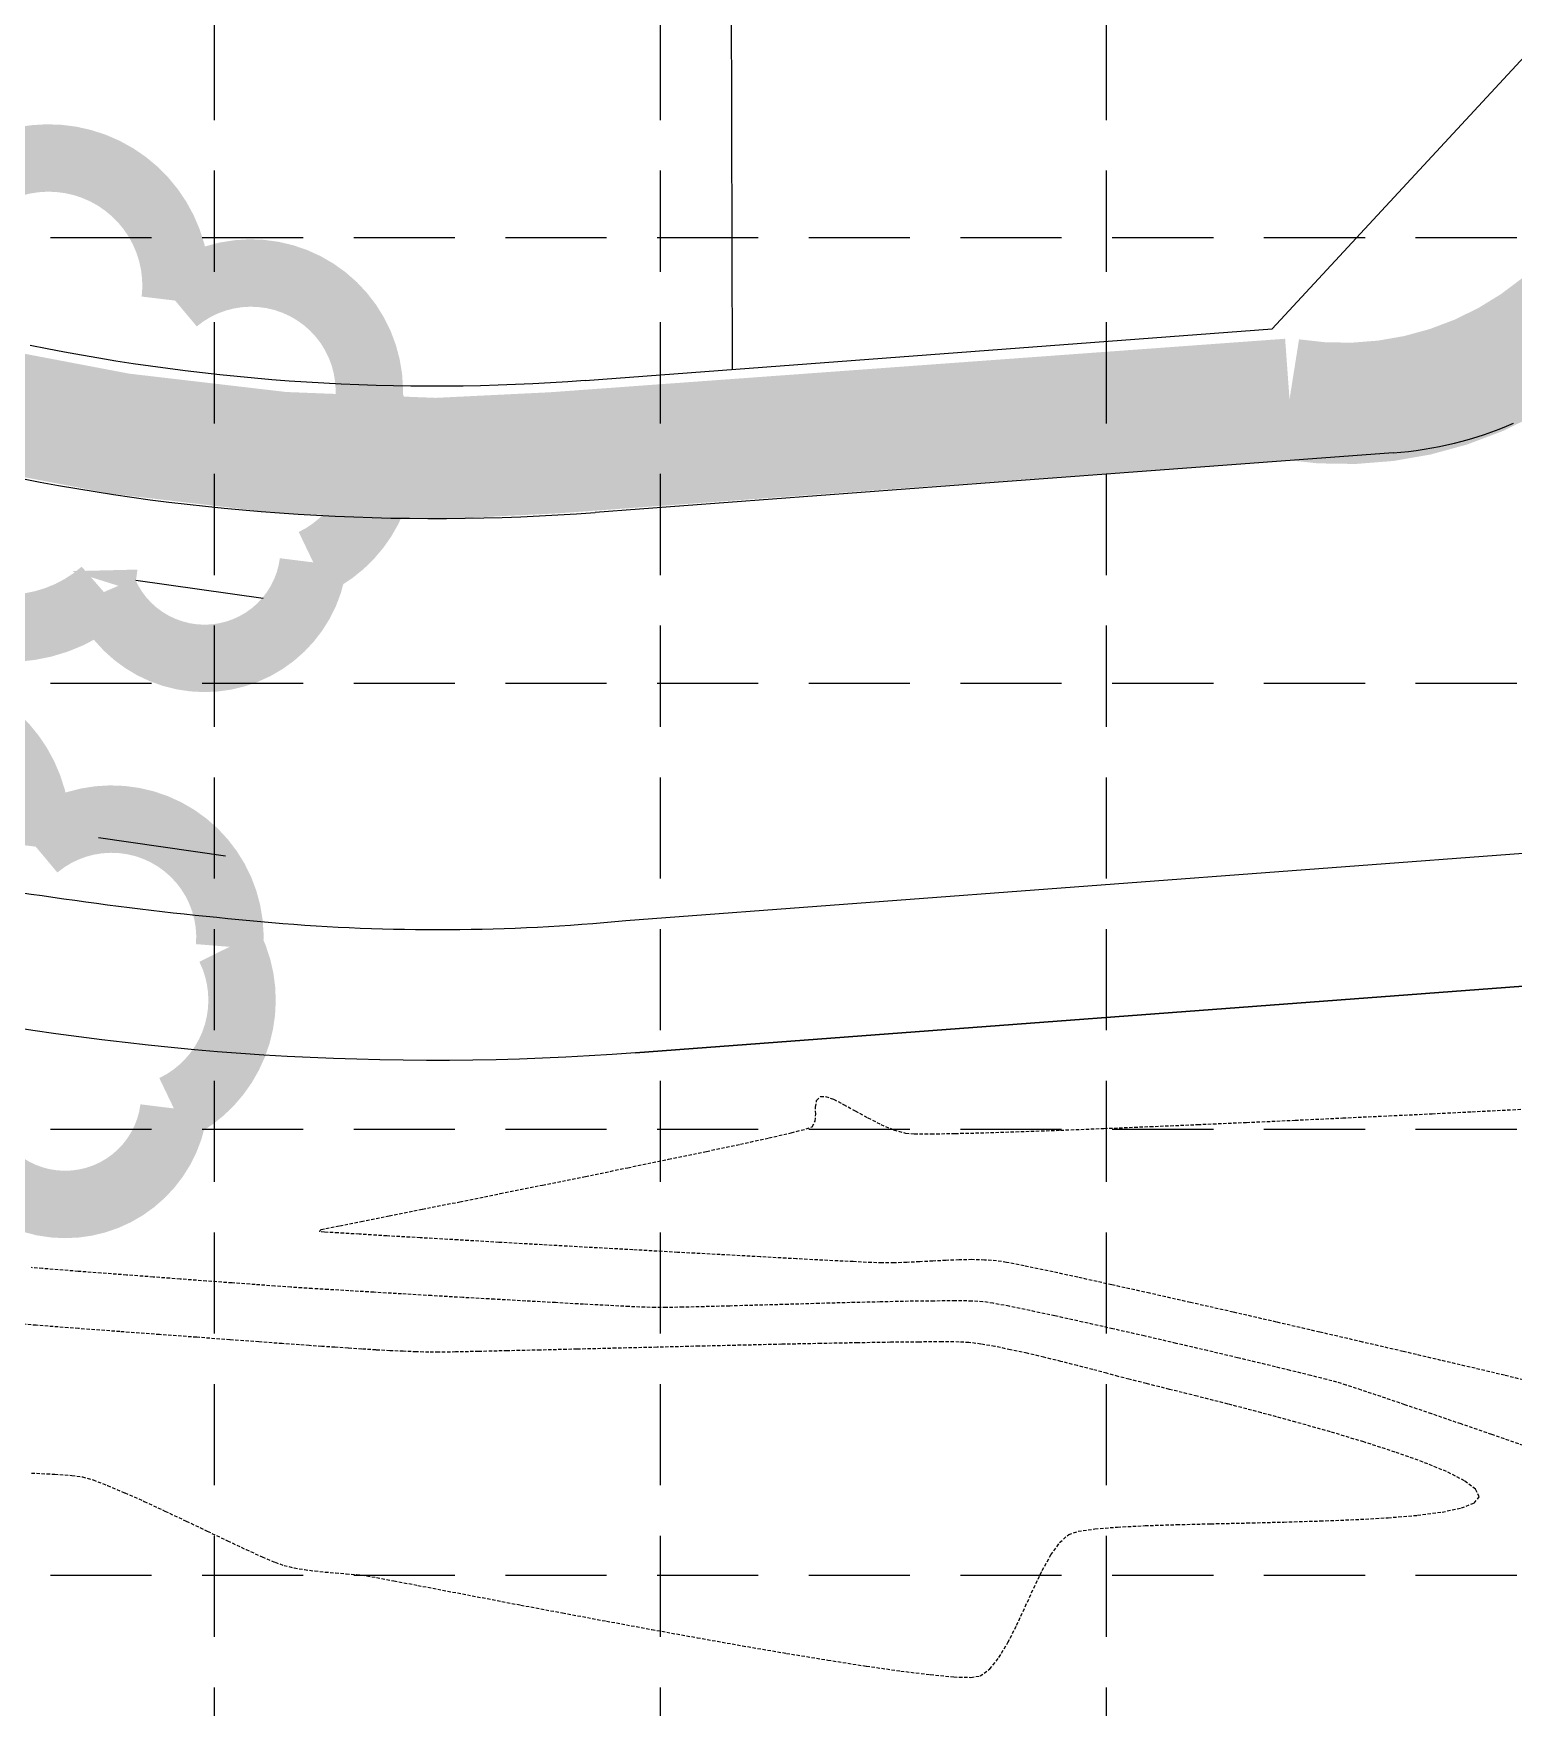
# Model space of a CAD drawing. Header units: inches. Extents: x 7994 to 10114, y 11164 to 12491.
# Drawn here: x 9073.8 to 9183.6, y 11486.8 to 11610.9 of the extents above; entities that cross this region are included whole.
import ezdxf

# ---------------------------------------------------------------- set-up
doc = ezdxf.new("R2010")
doc.units = ezdxf.units.IN
doc.header["$MEASUREMENT"] = 0
for name, pattern in [('HIDDEN', [0.375, 0.25, -0.125]), ('HIDDEN2', [0.1875, 0.125, -0.0625]), ('PHANTOM2', [1.25, 0.625, -0.125, 0.125, -0.125, 0.125, -0.125]), ('x4227topo$0$HIDDEN', [0.375, 0.25, -0.125])]:
    doc.linetypes.add(name, pattern=pattern)
for name, color, linetype in [('1 EROSION BLANKET', 84, 'Continuous'), ('1 INLET PROTECTION', 5, 'Continuous'), ('CONTOURS', 43, 'x4227topo$0$HIDDEN'), ('FILTER', 3, 'HIDDEN2'), ('GRID', 254, 'HIDDEN'), ('MISC-6', 6, 'Continuous'), ('SILT-FENCE', 4, 'PHANTOM2'), ('x4227 lots$0$p-lots', 1, 'Continuous'), ('x4227 lots$0$p-row', 5, 'Continuous')]:
    doc.layers.add(name, color=color, linetype=linetype)
doc.layers.get('0').freeze()

# ---------------------------------------------------------------- blocks, each defined once
blk = doc.blocks.new('IP')
at = {"color": 5, "const_width": 0.05}
blk.add_lwpolyline([(0.167, 0.1337, 0.520567), (0.167, 0.1337, 0.765195), (0.0269, 0.0632, 0.417879), (0.0261, -0.0636, 0.6649), (0.1861, -0.088, 0.744833), (0.3666, -0.1032, 0.975642), (0.4791, 0.013, 0.520567), (0.4511, 0.1529, 0.520567), (0.3484, 0.1436, 0.540264), (0.167, 0.1337)], format="xyb", close=True, dxfattribs=at)

msp = doc.modelspace()

# ---------------------------------------------------------------- linework, layer by layer
at = {"layer": '1 EROSION BLANKET', "const_width": 9}
msp.add_lwpolyline([(9196.03, 11706.29), (9195.93, 11612.8, -0.509971), (9166.97, 11583.81), (9112.42, 11579.84), (9103.67, 11579.41), (9092.21, 11579.86), (9080.23, 11581.26), (8995.68, 11597.35, -0.397821), (8975.18, 11622.2), (8974.72, 11756.24, 0.030939), (8966.75, 11833.22, -0.035337), (8961.02, 11876.3, -1.063523)], format="xyb", dxfattribs=at)
at = {"layer": 'CONTOURS', "color": 43}
for p, q in [((9131.82, 11531.32, 1239), (9131.9, 11531.8, 1239)), ((9131.9, 11531.8, 1239), (9132.18, 11532.11, 1239)), ((9132.18, 11532.11, 1239), (9132.56, 11532.11, 1239)), ((9132.56, 11532.11, 1239), (9133.15, 11531.89, 1239)), ((9133.15, 11531.89, 1239), (9133.9, 11531.51, 1239)), ((9131.78, 11530.26, 1239), (9131.83, 11530.78, 1239)), ((9131.83, 11530.78, 1239), (9131.82, 11531.32, 1239)), ((9133.9, 11531.51, 1239), (9134.76, 11531.03, 1239)), ((9134.76, 11531.03, 1239), (9135.7, 11530.52, 1239)), ((9170.93, 11530.51, 1239), (9174.34, 11530.67, 1239)), ((9174.34, 11530.67, 1239), (9177.55, 11530.82, 1239)), ((9177.55, 11530.82, 1239), (9180.5, 11530.97, 1239)), ((9180.5, 11530.97, 1239), (9183.12, 11531.1, 1239)), ((9183.12, 11531.1, 1239), (9185.34, 11531.21, 1239)), ((9128.36, 11529.03, 1239), (9130.02, 11529.41, 1239)), ((9130.02, 11529.41, 1239), (9131.11, 11529.69, 1239)), ((9131.11, 11529.69, 1239), (9131.57, 11529.85, 1239)), ((9131.57, 11529.85, 1239), (9131.78, 11530.26, 1239)), ((9135.7, 11530.52, 1239), (9136.66, 11530.03, 1239)), ((9136.66, 11530.03, 1239), (9137.61, 11529.63, 1239)), ((9137.61, 11529.63, 1239), (9138.5, 11529.38, 1239)), ((9138.5, 11529.38, 1239), (9139.16, 11529.33, 1239)), ((9139.16, 11529.33, 1239), (9140.4, 11529.33, 1239)), ((9140.4, 11529.33, 1239), (9142.18, 11529.36, 1239)), ((9142.18, 11529.36, 1239), (9144.41, 11529.41, 1239)), ((9144.41, 11529.41, 1239), (9147.04, 11529.5, 1239)), ((9147.04, 11529.5, 1239), (9149.99, 11529.6, 1239)), ((9149.99, 11529.6, 1239), (9153.21, 11529.73, 1239)), ((9153.21, 11529.73, 1239), (9156.63, 11529.87, 1239)), ((9156.63, 11529.87, 1239), (9160.17, 11530.02, 1239)), ((9160.17, 11530.02, 1239), (9163.78, 11530.18, 1239)), ((9163.78, 11530.18, 1239), (9167.39, 11530.34, 1239)), ((9167.39, 11530.34, 1239), (9170.93, 11530.51, 1239)), ((9123.73, 11528.03, 1239), (9126.24, 11528.56, 1239)), ((9126.24, 11528.56, 1239), (9128.36, 11529.03, 1239)), ((9114.75, 11526.17, 1239), (9117.9, 11526.82, 1239)), ((9117.9, 11526.82, 1239), (9120.92, 11527.44, 1239)), ((9120.92, 11527.44, 1239), (9123.73, 11528.03, 1239)), ((9111.57, 11525.53, 1239), (9114.75, 11526.17, 1239)), ((9105.44, 11524.29, 1239), (9108.44, 11524.9, 1239)), ((9108.44, 11524.9, 1239), (9111.57, 11525.53, 1239)), ((9098.12, 11522.83, 1239), (9100.2, 11523.24, 1239)), ((9100.2, 11523.24, 1239), (9102.66, 11523.74, 1239)), ((9102.66, 11523.74, 1239), (9105.44, 11524.29, 1239)), ((9095.06, 11522.07, 1239), (9095.08, 11522.16, 1239)), ((9095.41, 11522.04, 1239), (9095.06, 11522.07, 1239)), ((9095.08, 11522.16, 1239), (9095.15, 11522.23, 1239)), ((9095.15, 11522.23, 1239), (9095.51, 11522.31, 1239)), ((9096.41, 11521.98, 1239), (9095.41, 11522.04, 1239)), ((9095.51, 11522.31, 1239), (9096.53, 11522.51, 1239)), ((9097.97, 11521.89, 1239), (9096.41, 11521.98, 1239)), ((9096.53, 11522.51, 1239), (9098.12, 11522.83, 1239)), ((9100.02, 11521.76, 1239), (9097.97, 11521.89, 1239)), ((9102.49, 11521.62, 1239), (9100.02, 11521.76, 1239)), ((9105.29, 11521.46, 1239), (9102.49, 11521.62, 1239)), ((9108.34, 11521.28, 1239), (9105.29, 11521.46, 1239)), ((9111.57, 11521.1, 1239), (9108.34, 11521.28, 1239)), ((9114.91, 11520.91, 1239), (9111.57, 11521.1, 1239)), ((9118.27, 11520.73, 1239), (9114.91, 11520.91, 1239)), ((9121.58, 11520.54, 1239), (9118.27, 11520.73, 1239)), ((9074.48, 11519.34, 1240), (9073.66, 11519.41, 1240)), ((9124.75, 11520.37, 1239), (9121.58, 11520.54, 1239)), ((9127.72, 11520.21, 1239), (9124.75, 11520.37, 1239)), ((9130.4, 11520.06, 1239), (9127.72, 11520.21, 1239)), ((9132.73, 11519.94, 1239), (9130.4, 11520.06, 1239)), ((9134.61, 11519.85, 1239), (9132.73, 11519.94, 1239)), ((9135.97, 11519.78, 1239), (9134.61, 11519.85, 1239)), ((9136.74, 11519.76, 1239), (9135.97, 11519.78, 1239)), ((9137.64, 11519.76, 1239), (9136.74, 11519.76, 1239)), ((9138.58, 11519.79, 1239), (9137.64, 11519.76, 1239)), ((9139.54, 11519.84, 1239), (9138.58, 11519.79, 1239)), ((9140.51, 11519.89, 1239), (9139.54, 11519.84, 1239)), ((9141.49, 11519.94, 1239), (9140.51, 11519.89, 1239)), ((9142.46, 11519.98, 1239), (9141.49, 11519.94, 1239)), ((9143.42, 11520, 1239), (9142.46, 11519.98, 1239)), ((9144.35, 11519.97, 1239), (9143.42, 11520, 1239)), ((9145.25, 11519.91, 1239), (9144.35, 11519.97, 1239)), ((9145.99, 11519.79, 1239), (9145.25, 11519.91, 1239)), ((9147.29, 11519.54, 1239), (9145.99, 11519.79, 1239)), ((9149.07, 11519.17, 1239), (9147.29, 11519.54, 1239)), ((9075.66, 11519.25, 1240), (9074.48, 11519.34, 1240)), ((9077.13, 11519.13, 1240), (9075.66, 11519.25, 1240)), ((9078.84, 11519, 1240), (9077.13, 11519.13, 1240)), ((9080.72, 11518.86, 1240), (9078.84, 11519, 1240)), ((9082.69, 11518.71, 1240), (9080.72, 11518.86, 1240)), ((9084.69, 11518.56, 1240), (9082.69, 11518.71, 1240)), ((9086.66, 11518.41, 1240), (9084.69, 11518.56, 1240)), ((9088.54, 11518.27, 1240), (9086.66, 11518.41, 1240)), ((9090.25, 11518.15, 1240), (9088.54, 11518.27, 1240)), ((9091.72, 11518.04, 1240), (9090.25, 11518.15, 1240)), ((9151.26, 11518.69, 1239), (9149.07, 11519.17, 1239)), ((9153.79, 11518.13, 1239), (9151.26, 11518.69, 1239)), ((9156.6, 11517.51, 1239), (9153.79, 11518.13, 1239)), ((9092.9, 11517.96, 1240), (9091.72, 11518.04, 1240)), ((9093.72, 11517.9, 1240), (9092.9, 11517.96, 1240)), ((9094.49, 11517.85, 1240), (9093.72, 11517.9, 1240)), ((9095.67, 11517.78, 1240), (9094.49, 11517.85, 1240)), ((9097.21, 11517.69, 1240), (9095.67, 11517.78, 1240)), ((9099.05, 11517.58, 1240), (9097.21, 11517.69, 1240)), ((9101.11, 11517.46, 1240), (9099.05, 11517.58, 1240)), ((9103.33, 11517.33, 1240), (9101.11, 11517.46, 1240)), ((9105.65, 11517.19, 1240), (9103.33, 11517.33, 1240)), ((9108, 11517.06, 1240), (9105.65, 11517.19, 1240)), ((9110.32, 11516.93, 1240), (9108, 11517.06, 1240)), ((9112.54, 11516.81, 1240), (9110.32, 11516.93, 1240)), ((9136.62, 11516.86, 1240), (9134.39, 11516.81, 1240)), ((9138.71, 11516.91, 1240), (9136.62, 11516.86, 1240)), ((9140.59, 11516.93, 1240), (9138.71, 11516.91, 1240)), ((9142.18, 11516.94, 1240), (9140.59, 11516.93, 1240)), ((9143.42, 11516.93, 1240), (9142.18, 11516.94, 1240)), ((9144.22, 11516.88, 1240), (9143.42, 11516.93, 1240)), ((9144.99, 11516.77, 1240), (9144.22, 11516.88, 1240)), ((9159.62, 11516.82, 1239), (9156.6, 11517.51, 1239)), ((9114.6, 11516.69, 1240), (9112.54, 11516.81, 1240)), ((9116.44, 11516.6, 1240), (9114.6, 11516.69, 1240)), ((9117.98, 11516.52, 1240), (9116.44, 11516.6, 1240)), ((9119.17, 11516.47, 1240), (9117.98, 11516.52, 1240)), ((9119.93, 11516.45, 1240), (9119.17, 11516.47, 1240)), ((9120.74, 11516.45, 1240), (9119.93, 11516.45, 1240)), ((9121.98, 11516.47, 1240), (9120.74, 11516.45, 1240)), ((9123.57, 11516.51, 1240), (9121.98, 11516.47, 1240)), ((9125.45, 11516.56, 1240), (9123.57, 11516.51, 1240)), ((9127.54, 11516.62, 1240), (9125.45, 11516.56, 1240)), ((9129.78, 11516.68, 1240), (9127.54, 11516.62, 1240)), ((9132.08, 11516.75, 1240), (9129.78, 11516.68, 1240)), ((9134.39, 11516.81, 1240), (9132.08, 11516.75, 1240)), ((9146.18, 11516.54, 1240), (9144.99, 11516.77, 1240)), ((9147.72, 11516.22, 1240), (9146.18, 11516.54, 1240)), ((9149.57, 11515.83, 1240), (9147.72, 11516.22, 1240)), ((9151.64, 11515.37, 1240), (9149.57, 11515.83, 1240)), ((9162.78, 11516.11, 1239), (9159.62, 11516.82, 1239)), ((9166, 11515.37, 1239), (9162.78, 11516.11, 1239)), ((9074.01, 11515.13, 1241), (9070.86, 11515.37, 1241)), ((9077.15, 11514.89, 1241), (9074.01, 11515.13, 1241)), ((9080.23, 11514.66, 1241), (9077.15, 11514.89, 1241)), ((9083.17, 11514.44, 1241), (9080.23, 11514.66, 1241)), ((9085.92, 11514.24, 1241), (9083.17, 11514.44, 1241)), ((9153.87, 11514.87, 1240), (9151.64, 11515.37, 1240)), ((9156.2, 11514.34, 1240), (9153.87, 11514.87, 1240)), ((9169.22, 11514.62, 1239), (9166, 11515.37, 1239)), ((9172.38, 11513.89, 1239), (9169.22, 11514.62, 1239)), ((9088.39, 11514.05, 1241), (9085.92, 11514.24, 1241)), ((9090.53, 11513.9, 1241), (9088.39, 11514.05, 1241)), ((9092.27, 11513.77, 1241), (9090.53, 11513.9, 1241)), ((9093.54, 11513.68, 1241), (9092.27, 11513.77, 1241)), ((9094.27, 11513.63, 1241), (9093.54, 11513.68, 1241)), ((9095.19, 11513.56, 1241), (9094.27, 11513.63, 1241)), ((9096.16, 11513.5, 1241), (9095.19, 11513.56, 1241)), ((9097.16, 11513.43, 1241), (9096.16, 11513.5, 1241)), ((9098.18, 11513.37, 1241), (9097.16, 11513.43, 1241)), ((9099.21, 11513.3, 1241), (9098.18, 11513.37, 1241)), ((9100.24, 11513.24, 1241), (9099.21, 11513.3, 1241)), ((9101.24, 11513.2, 1241), (9100.24, 11513.24, 1241)), ((9102.21, 11513.16, 1241), (9101.24, 11513.2, 1241)), ((9103.13, 11513.13, 1241), (9102.21, 11513.16, 1241)), ((9105.11, 11513.15, 1241), (9103.86, 11513.14, 1241)), ((9106.83, 11513.19, 1241), (9105.11, 11513.15, 1241)), ((9108.95, 11513.24, 1241), (9106.83, 11513.19, 1241)), ((9111.4, 11513.29, 1241), (9108.95, 11513.24, 1241)), ((9114.11, 11513.36, 1241), (9111.4, 11513.29, 1241)), ((9117.02, 11513.43, 1241), (9114.11, 11513.36, 1241)), ((9120.06, 11513.5, 1241), (9117.02, 11513.43, 1241)), ((9123.16, 11513.58, 1241), (9120.06, 11513.5, 1241)), ((9126.27, 11513.65, 1241), (9123.16, 11513.58, 1241)), ((9129.31, 11513.72, 1241), (9126.27, 11513.65, 1241)), ((9132.22, 11513.78, 1241), (9129.31, 11513.72, 1241)), ((9134.93, 11513.83, 1241), (9132.22, 11513.78, 1241)), ((9137.37, 11513.87, 1241), (9134.93, 11513.83, 1241)), ((9139.49, 11513.89, 1241), (9137.37, 11513.87, 1241)), ((9141.2, 11513.9, 1241), (9139.49, 11513.89, 1241)), ((9142.46, 11513.89, 1241), (9141.2, 11513.9, 1241)), ((9143.19, 11513.85, 1241), (9142.46, 11513.89, 1241)), ((9144.07, 11513.74, 1241), (9143.19, 11513.85, 1241)), ((9145.11, 11513.56, 1241), (9144.07, 11513.74, 1241)), ((9146.27, 11513.32, 1241), (9145.11, 11513.56, 1241)), ((9147.5, 11513.06, 1241), (9146.27, 11513.32, 1241)), ((9158.56, 11513.79, 1240), (9156.2, 11514.34, 1240)), ((9160.89, 11513.25, 1240), (9158.56, 11513.79, 1240)), ((9163.12, 11512.72, 1240), (9160.89, 11513.25, 1240)), ((9175.39, 11513.19, 1239), (9172.38, 11513.89, 1239)), ((9178.2, 11512.53, 1239), (9175.39, 11513.19, 1239)), ((9103.86, 11513.14, 1241), (9103.13, 11513.13, 1241)), ((9148.76, 11512.76, 1241), (9147.5, 11513.06, 1241)), ((9150.02, 11512.45, 1241), (9148.76, 11512.76, 1241)), ((9151.24, 11512.14, 1241), (9150.02, 11512.45, 1241)), ((9152.38, 11511.85, 1241), (9151.24, 11512.14, 1241)), ((9165.18, 11512.23, 1240), (9163.12, 11512.72, 1240)), ((9167.01, 11511.78, 1240), (9165.18, 11512.23, 1240)), ((9180.73, 11511.94, 1239), (9178.2, 11512.53, 1239)), ((9182.91, 11511.42, 1239), (9180.73, 11511.94, 1239)), ((9153.41, 11511.57, 1241), (9152.38, 11511.85, 1241)), ((9154.27, 11511.33, 1241), (9153.41, 11511.57, 1241)), ((9155.06, 11511.13, 1241), (9154.27, 11511.33, 1241)), ((9156.35, 11510.81, 1241), (9155.06, 11511.13, 1241)), ((9158.07, 11510.38, 1241), (9156.35, 11510.81, 1241)), ((9168.55, 11511.41, 1240), (9167.01, 11511.78, 1240)), ((9169.73, 11511.11, 1240), (9168.55, 11511.41, 1240)), ((9170.48, 11510.91, 1240), (9169.73, 11511.11, 1240)), ((9171.18, 11510.7, 1240), (9170.48, 11510.91, 1240)), ((9172.3, 11510.33, 1240), (9171.18, 11510.7, 1240)), ((9184.67, 11510.99, 1239), (9182.91, 11511.42, 1239)), ((9160.11, 11509.87, 1241), (9158.07, 11510.38, 1241)), ((9162.41, 11509.29, 1241), (9160.11, 11509.87, 1241)), ((9173.76, 11509.84, 1240), (9172.3, 11510.33, 1240)), ((9175.52, 11509.24, 1240), (9173.76, 11509.84, 1240)), ((9164.88, 11508.64, 1241), (9162.41, 11509.29, 1241)), ((9167.44, 11507.95, 1241), (9164.88, 11508.64, 1241)), ((9177.52, 11508.56, 1240), (9175.52, 11509.24, 1240)), ((9179.69, 11507.81, 1240), (9177.52, 11508.56, 1240)), ((9170, 11507.23, 1241), (9167.44, 11507.95, 1241)), ((9172.48, 11506.48, 1241), (9170, 11507.23, 1241)), ((9181.97, 11507.03, 1240), (9179.69, 11507.81, 1240)), ((9184.32, 11506.22, 1240), (9181.97, 11507.03, 1240)), ((9174.8, 11505.73, 1241), (9172.48, 11506.48, 1241)), ((9176.87, 11504.99, 1241), (9174.8, 11505.73, 1241)), ((9178.61, 11504.28, 1241), (9176.87, 11504.99, 1241)), ((9073.67, 11504.17, 1241), (9075.39, 11504.09, 1241)), ((9075.39, 11504.09, 1241), (9076.67, 11504, 1241)), ((9076.67, 11504, 1241), (9077.44, 11503.9, 1241)), ((9077.44, 11503.9, 1241), (9078.24, 11503.66, 1241)), ((9078.24, 11503.66, 1241), (9079.31, 11503.25, 1241)), ((9079.31, 11503.25, 1241), (9080.59, 11502.71, 1241)), ((9179.94, 11503.6, 1241), (9178.61, 11504.28, 1241)), ((9180.77, 11502.97, 1241), (9179.94, 11503.6, 1241)), ((9080.59, 11502.71, 1241), (9082.03, 11502.07, 1241)), ((9082.03, 11502.07, 1241), (9083.57, 11501.35, 1241)), ((9180.66, 11501.95, 1241), (9181.03, 11502.4, 1241)), ((9181.03, 11502.4, 1241), (9180.77, 11502.97, 1241)), ((9083.57, 11501.35, 1241), (9085.15, 11500.61, 1241)), ((9169.25, 11500.62, 1241), (9171.86, 11500.72, 1241)), ((9171.86, 11500.72, 1241), (9174.29, 11500.86, 1241)), ((9174.29, 11500.86, 1241), (9176.46, 11501.04, 1241)), ((9176.46, 11501.04, 1241), (9178.3, 11501.28, 1241)), ((9178.3, 11501.28, 1241), (9179.72, 11501.58, 1241)), ((9179.72, 11501.58, 1241), (9180.66, 11501.95, 1241)), ((9085.15, 11500.61, 1241), (9086.71, 11499.86, 1241)), ((9086.71, 11499.86, 1241), (9088.21, 11499.15, 1241)), ((9149.92, 11499.01, 1241), (9150.59, 11499.62, 1241)), ((9150.59, 11499.62, 1241), (9151.3, 11499.85, 1241)), ((9151.3, 11499.85, 1241), (9152.54, 11500.03, 1241)), ((9152.54, 11500.03, 1241), (9154.22, 11500.17, 1241)), ((9154.22, 11500.17, 1241), (9156.26, 11500.27, 1241)), ((9156.26, 11500.27, 1241), (9158.6, 11500.35, 1241)), ((9158.6, 11500.35, 1241), (9161.14, 11500.41, 1241)), ((9161.14, 11500.41, 1241), (9163.81, 11500.47, 1241)), ((9163.81, 11500.47, 1241), (9166.55, 11500.54, 1241)), ((9166.55, 11500.54, 1241), (9169.25, 11500.62, 1241)), ((9088.21, 11499.15, 1241), (9089.58, 11498.5, 1241)), ((9089.58, 11498.5, 1241), (9090.78, 11497.96, 1241)), ((9149.27, 11498.1, 1241), (9149.92, 11499.01, 1241)), ((9090.78, 11497.96, 1241), (9091.73, 11497.56, 1241)), ((9091.73, 11497.56, 1241), (9092.4, 11497.32, 1241)), ((9092.4, 11497.32, 1241), (9093.15, 11497.14, 1241)), ((9093.15, 11497.14, 1241), (9093.91, 11497.01, 1241)), ((9093.91, 11497.01, 1241), (9094.68, 11496.91, 1241)), ((9148.63, 11496.94, 1241), (9149.27, 11498.1, 1241)), ((9094.68, 11496.91, 1241), (9095.45, 11496.83, 1241)), ((9095.45, 11496.83, 1241), (9096.22, 11496.77, 1241)), ((9096.22, 11496.77, 1241), (9097, 11496.7, 1241)), ((9097, 11496.7, 1241), (9097.77, 11496.64, 1241)), ((9097.77, 11496.64, 1241), (9098.54, 11496.55, 1241)), ((9098.54, 11496.55, 1241), (9099.26, 11496.42, 1241)), ((9098.54, 11496.55, 1241), (9098.54, 11496.55, 1241)), ((9099.26, 11496.42, 1241), (9100.54, 11496.18, 1241)), ((9100.54, 11496.18, 1241), (9102.32, 11495.84, 1241)), ((9102.32, 11495.84, 1241), (9104.52, 11495.42, 1241)), ((9148, 11495.63, 1241), (9148.63, 11496.94, 1241)), ((9104.52, 11495.42, 1241), (9107.09, 11494.93, 1241)), ((9107.09, 11494.93, 1241), (9109.96, 11494.38, 1241)), ((9147.37, 11494.26, 1241), (9148, 11495.63, 1241)), ((9109.96, 11494.38, 1241), (9113.05, 11493.8, 1241)), ((9113.05, 11493.8, 1241), (9116.31, 11493.19, 1241)), ((9146.73, 11492.88, 1241), (9147.37, 11494.26, 1241)), ((9116.31, 11493.19, 1241), (9119.67, 11492.57, 1241)), ((9119.67, 11492.57, 1241), (9123.05, 11491.96, 1241)), ((9146.08, 11491.6, 1241), (9146.73, 11492.88, 1241)), ((9123.05, 11491.96, 1241), (9126.41, 11491.36, 1241)), ((9126.41, 11491.36, 1241), (9129.66, 11490.8, 1241)), ((9129.66, 11490.8, 1241), (9132.74, 11490.3, 1241)), ((9145.42, 11490.5, 1241), (9146.08, 11491.6, 1241)), ((9132.74, 11490.3, 1241), (9135.59, 11489.85, 1241)), ((9135.59, 11489.85, 1241), (9138.15, 11489.49, 1241)), ((9144.02, 11489.12, 1241), (9144.74, 11489.64, 1241)), ((9144.74, 11489.64, 1241), (9145.42, 11490.5, 1241)), ((9138.15, 11489.49, 1241), (9140.33, 11489.22, 1241)), ((9140.33, 11489.22, 1241), (9142.08, 11489.05, 1241)), ((9142.08, 11489.05, 1241), (9143.34, 11489.02, 1241)), ((9143.34, 11489.02, 1241), (9144.02, 11489.12, 1241))]:
    msp.add_line(p, q, dxfattribs=at)
at = {"layer": 'FILTER', "color": 7, "linetype": 'Continuous'}
for p, q in [((9174.65, 11579.84), (9145.06, 11577.63)), ((9145.06, 11577.63), (9115.47, 11575.41)), ((9117.75, 11545.16), (9425.14, 11568.16))]:
    msp.add_line(p, q, dxfattribs=at)
for centre, radius, start, end in [((9172.57, 11607.59), 27.83, 274.2805, 293.3116), ((9103.54, 11734.8), 159.83, 258.4747, 274.2805), ((9115.04, 11821.26), 277.25, 259.7237, 265.1286), ((9103.8, 11689.42), 144.94, 265.1286, 275.5231)]:
    msp.add_arc(centre, radius, start, end, dxfattribs=at)
at = {"layer": 'GRID', "color": 253, "linetype": 'HIDDEN', "ltscale": 30}
for p, q in [((9087.22, 12455.77), (9087.22, 11298)), ((9120.29, 12455.77), (9120.29, 11298)), ((9153.37, 12455.77), (9153.37, 11298)), ((8028.82, 11595.82), (10079.47, 11595.82)), ((8028.82, 11562.75), (10079.47, 11562.75)), ((8028.82, 11529.67), (10079.47, 11529.67)), ((8028.82, 11496.6), (10079.47, 11496.6))]:
    msp.add_line(p, q, dxfattribs=at)
at = {"layer": 'MISC-6', "color": 7}
for points in [[(9081.42, 11570.39), (9090.86, 11569.05)], [(9078.63, 11551.3), (9088.06, 11549.96)]]:
    msp.add_lwpolyline(points, dxfattribs=at)
for points in [[(9081.31, 11569.6), (9076.67, 11571.06), (9081.53, 11571.18)], [(9078.51, 11550.5), (9073.87, 11551.97), (9078.74, 11552.09)]]:
    msp.add_solid(points, dxfattribs=at)
at = {"layer": 'SILT-FENCE', "color": 7, "linetype": 'Continuous'}
msp.add_line((9753.57, 11582.89), (9118.47, 11535.35), dxfattribs=at)
msp.add_arc((9103.54, 11734.8), 200, 258.4747, 274.2805, dxfattribs=at)
at = {"layer": 'x4227 lots$0$p-lots', "color": 7}
msp.add_line((9125.27, 11701.02), (9125.64, 11586.03), dxfattribs=at)
at = {"layer": 'x4227 lots$0$p-row', "color": 7}
for p, q in [((9165.69, 11589.03), (9190.54, 11615.89)), ((9114.74, 11585.21), (9165.69, 11589.03)), ((9118.47, 11535.35), (9753.57, 11582.89))]:
    msp.add_line(p, q, dxfattribs=at)
for radius in [150, 200]:
    msp.add_arc((9103.54, 11734.8), radius, 258.4747, 274.2805, dxfattribs=at)

# ---------------------------------------------------------------- block references
at = {"layer": '1 INLET PROTECTION', "xscale": 100.0000000000001, "yscale": 100.0000000000002, "zscale": 100, "rotation": 161.3463331890391}
for p in [(9099.14, 11576.84), (9088.8, 11536.34)]:
    msp.add_blockref('IP', p, dxfattribs=at)

doc.saveas('drawing.dxf')
